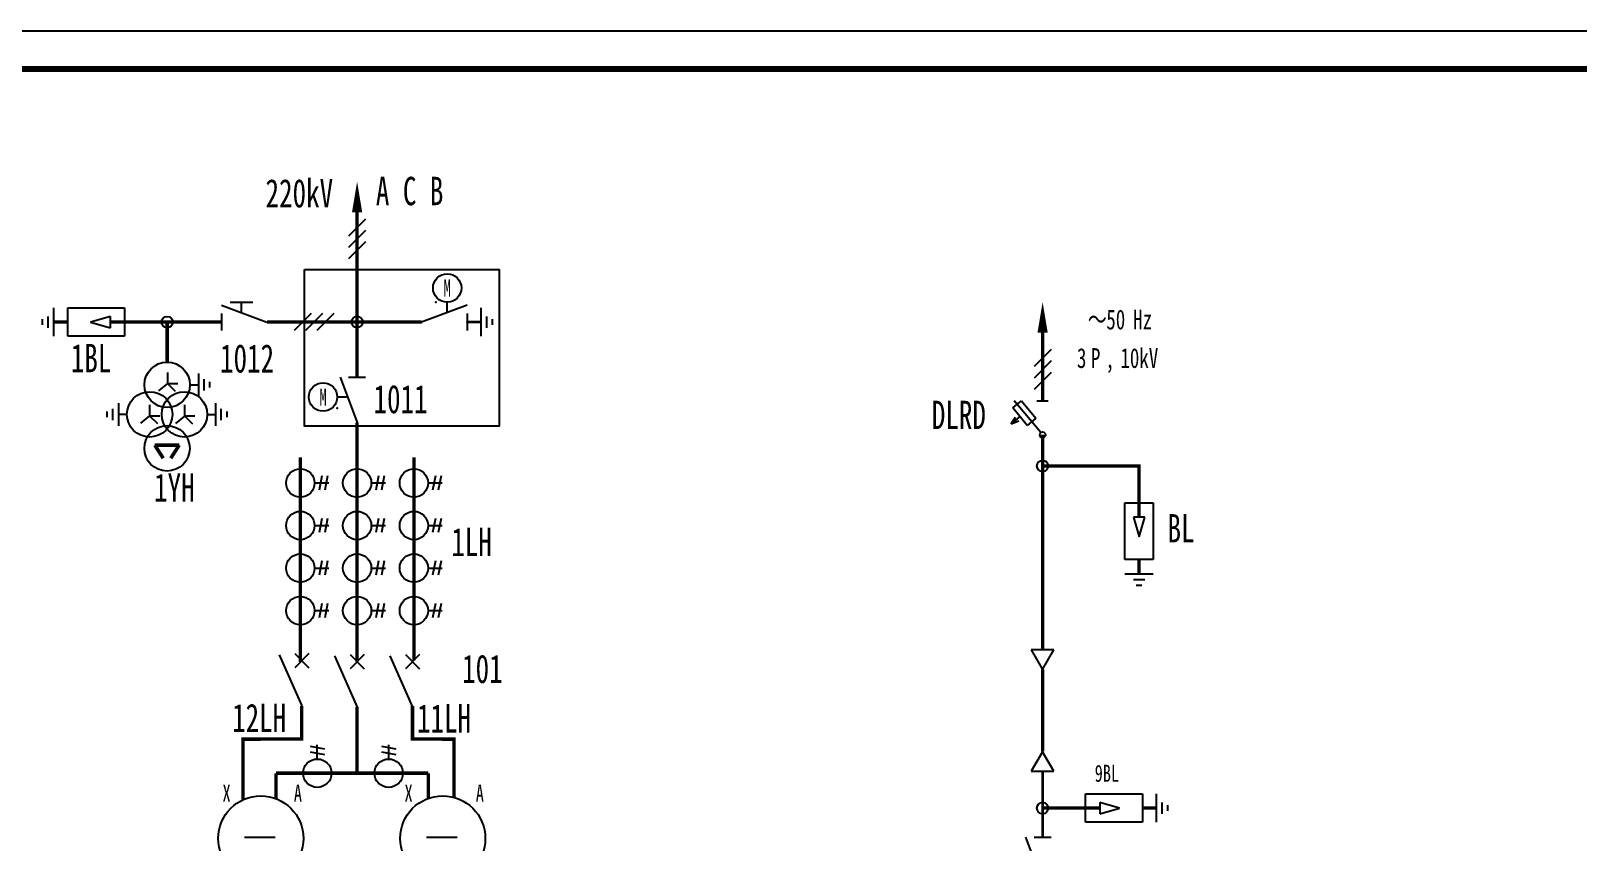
# Model space of a CAD drawing. Header units: millimetres. Extents: x 10667 to 23854, y -3427 to -2899.
# Drawn here: x 13664.1 to 13936.6, y -3041.8 to -2898.8 of the extents above; entities that cross this region are included whole.
import ezdxf
from ezdxf.enums import TextEntityAlignment as Align

# ---------------------------------------------------------------- set-up
doc = ezdxf.new("R2010")
doc.units = ezdxf.units.MM
doc.header["$LTSCALE"] = 10
doc.linetypes.add('DASHED', pattern=[11, 5, 0.5, 5, 0.5])
for name, color, linetype in [('3', 3, 'Continuous'), ('4', 1, 'Continuous'), ('BLOCK', 3, 'Continuous'), ('BOX', 7, 'Continuous'), ('LINE', 7, 'Continuous'), ('TEXT', 2, 'Continuous'), ('设    备', 3, 'Continuous'), ('设备编号', 2, 'Continuous'), ('连 接 线', 1, 'Continuous')]:
    doc.layers.add(name, color=color, linetype=linetype)
doc.layers.add('5', color=5, linetype='Continuous', lineweight=50)
doc.styles.add('HZ', font='SimSun.ttf', dxfattribs={"width": 0.7})
doc.styles.add('ITALIC', font='NSimSun.ttf', dxfattribs={"width": 0.7})

# ---------------------------------------------------------------- blocks, each defined once
blk = doc.blocks.new('$JT')
at = {"color": 3}
blk.add_lwpolyline([(0, 0, 1.8, 0, 0), (0, 5.41, 0, 0, 0)], format="xyseb", dxfattribs=at)
blk = doc.blocks.new('$110DLQ')
at = {"layer": 'BLOCK', "color": 3}
for p, q in [((-4, 1), (0, -8)), ((1.25, 1.25), (-1.25, -1.25)), ((-1.25, 1.25), (1.25, -1.25))]:
    blk.add_line(p, q, dxfattribs=at)
blk = doc.blocks.new('$LH')
at = {"color": 3}
for p, q in [((3.79, 1.25), (3.29, -1.25)), ((4.79, 1.25), (4.29, -1.25)), ((2.5, 0), (5, 0))]:
    blk.add_line(p, q, dxfattribs=at)
blk.add_circle((0, 0), 2.5, dxfattribs=at)
blk = doc.blocks.new('$3XB')
at = {"layer": 'BLOCK'}
for p, q in [((1.5, 3.5), (-1.5, 0.5)), ((1.5, 1.5), (-1.5, -1.5)), ((1.5, -0.5), (-1.5, -3.5))]:
    blk.add_line(p, q, dxfattribs=at)
blk = doc.blocks.new('$SGK1')
at = {"layer": 'BLOCK'}
for p, q in [((-3, 0), (0, -8)), ((-1.5, 0), (1.5, 0))]:
    blk.add_line(p, q, dxfattribs=at)
at = {"layer": 'TEXT', "color": 3}
for p, q in [((-3.5, -1.5), (-3.5, -5.5)), ((-1.6875, -3.5), (-3.5, -3.5))]:
    blk.add_line(p, q, dxfattribs=at)

msp = doc.modelspace()

# ---------------------------------------------------------------- linework, layer by layer
at = {"color": 3}
for centre in [(13704.6, -3041.13), (13736.65, -3041.13)]:
    msp.add_circle(centre, 7.5, dxfattribs=at)
at = {"layer": '4', "color": 2}
msp.add_lwpolyline([(10666.54, -2898.77), (23853.86, -2898.77), (23853.86, -3426.84), (10666.54, -3426.84)], close=True, dxfattribs=at)
at = {"layer": '5', "color": 2}
for p, q in [((13685.94, -2971.82), (13687.42, -2974.07)), ((13685.94, -2971.82), (13690.21, -2971.82)), ((13690.21, -2971.82), (13688.74, -2974.07))]:
    msp.add_line(p, q, dxfattribs=at)
at = {"layer": 'BOX', "const_width": 1.05}
msp.add_lwpolyline([(10677.66, -2905.48), (23845.41, -2905.48), (23845.41, -3422.56), (10677.66, -3422.56)], close=True, dxfattribs=at)
at = {"layer": '设    备', "color": 3}
for p, q in [((13668.11, -2947.59), (13668.11, -2952.59)), ((13670.61, -2947.59), (13680.61, -2947.59)), ((13670.61, -2952.59), (13670.61, -2947.59)), ((13680.61, -2947.59), (13680.61, -2952.59)), ((13737.44, -2948.4), (13737.44, -2946.59)), ((13743.44, -2952.59), (13743.44, -2947.59)), ((13666.11, -2949.59), (13666.11, -2950.59)), ((13667.11, -2949.09), (13667.11, -2951.09)), ((13678.11, -2949.09), (13674.61, -2950.09)), ((13674.61, -2950.09), (13678.11, -2951.09)), ((13678.11, -2951.09), (13678.11, -2949.09)), ((13744.44, -2951.09), (13744.44, -2949.09)), ((13745.44, -2950.59), (13745.44, -2949.59)), ((13680.61, -2952.59), (13670.61, -2952.59)), ((13693.61, -2959.16), (13693.61, -2963.16)), ((13694.61, -2962.16), (13694.61, -2960.16)), ((13679.52, -2964.37), (13679.52, -2968.37)), ((13696.65, -2964.37), (13696.65, -2968.37)), ((13719.89, -2963.31), (13718.07, -2963.31)), ((13837.06, -2965.23), (13838.61, -2963.96)), ((13842, -2969.58), (13837.32, -2963.96)), ((13838.61, -2963.96), (13841.15, -2967.05)), ((13841.32, -2963.96), (13843.32, -2963.96)), ((13678.52, -2967.37), (13678.52, -2965.37)), ((13697.65, -2967.37), (13697.65, -2965.37)), ((13838.33, -2966.77), (13836.79, -2968.04)), ((13836.79, -2968.04), (13837.56, -2966.84)), ((13836.79, -2968.04), (13838.12, -2967.51)), ((13839.6, -2968.32), (13837.06, -2965.23)), ((13841.15, -2967.05), (13839.6, -2968.32)), ((13856.82, -2981.97), (13861.82, -2981.97)), ((13856.82, -2991.97), (13856.82, -2981.97)), ((13861.82, -2981.97), (13861.82, -2991.97)), ((13858.32, -2984.47), (13859.32, -2987.97)), ((13860.32, -2984.47), (13858.32, -2984.47)), ((13859.32, -2987.97), (13860.32, -2984.47)), ((13861.82, -2991.97), (13856.82, -2991.97)), ((13856.82, -2994.47), (13861.82, -2994.47)), ((13858.32, -2995.47), (13860.32, -2995.47)), ((13858.82, -2996.47), (13859.82, -2996.47)), ((13849.89, -3033.29), (13859.89, -3033.29)), ((13849.89, -3038.29), (13849.89, -3033.29)), ((13855.89, -3035.79), (13852.39, -3034.79)), ((13852.39, -3034.79), (13852.39, -3036.79)), ((13852.39, -3036.79), (13855.89, -3035.79)), ((13859.89, -3033.29), (13859.89, -3038.29)), ((13862.39, -3038.29), (13862.39, -3033.29)), ((13863.39, -3036.79), (13863.39, -3034.79)), ((13864.39, -3036.29), (13864.39, -3035.29)), ((13859.89, -3038.29), (13849.89, -3038.29))]:
    msp.add_line(p, q, dxfattribs=at)
at = {"layer": '设    备'}
for p, q in [((13740.94, -2947.09), (13732.94, -2950.09)), ((13740.94, -2948.59), (13740.94, -2951.59)), ((13688.14, -2958.96), (13688.14, -2960.92)), ((13688.14, -2960.94), (13686.56, -2962.24)), ((13688.14, -2960.92), (13689.96, -2960.92)), ((13688.14, -2960.92), (13689.52, -2962.29)), ((13692.11, -2961.16), (13693.61, -2961.16)), ((13695.61, -2961.66), (13695.61, -2960.66)), ((13718.57, -2959.81), (13721.57, -2967.81)), ((13720.07, -2959.81), (13723.07, -2959.81)), ((13685.01, -2964.67), (13685.01, -2966.63)), ((13691.17, -2964.69), (13691.17, -2966.65)), ((13677.52, -2966.87), (13677.52, -2965.87)), ((13681.02, -2966.37), (13679.52, -2966.37)), ((13685.01, -2966.65), (13683.44, -2967.95)), ((13685.01, -2966.63), (13686.4, -2968)), ((13685.01, -2966.65), (13686.83, -2966.65)), ((13691.17, -2966.67), (13689.59, -2967.97)), ((13691.17, -2966.65), (13692.55, -2968.02)), ((13691.17, -2966.65), (13692.99, -2966.65)), ((13695.15, -2966.37), (13696.65, -2966.37)), ((13698.65, -2966.87), (13698.65, -2965.87)), ((13839.32, -3040.9), (13842.32, -3048.9)), ((13840.82, -3040.9), (13843.82, -3040.9))]:
    msp.add_line(p, q, dxfattribs=at)
at = {"layer": '设    备', "color": 3}
for points, const_width in [([(13670.61, -2950.09), (13668.11, -2950.09)], 0.6), ([(13678.11, -2950.09), (13680.61, -2950.09)], 0.6), ([(13740.94, -2950.09), (13743.44, -2950.09)], 0.5), ([(13859.32, -2984.47), (13859.32, -2981.97)], 0.6), ([(13859.32, -2991.97), (13859.32, -2994.47)], 0.6), ([(13852.39, -3035.79), (13849.89, -3035.79)], 0.6), ([(13859.89, -3035.79), (13862.39, -3035.79)], 0.6)]:
    msp.add_lwpolyline(points, dxfattribs=dict(at, const_width=const_width))
at = {"layer": '设    备'}
for centre, radius in [((13737.44, -2944.09), 2.5), ((13688.11, -2961.16), 4), ((13715.57, -2963.31), 2.5), ((13685.03, -2966.37), 4), ((13691.15, -2966.37), 4), ((13688.09, -2972.36), 4), ((13842.32, -2969.96), 0.5)]:
    msp.add_circle(centre, radius, dxfattribs=at)
at = {"layer": '设    备', "color": 4}
for p in [(13735.45, -2946.59), (13718.08, -2965.3)]:
    msp.add_point(p, dxfattribs=at)
at = {"layer": '设    备'}
for p in [(13732.94, -2950.09), (13740.94, -2950.09), (13721.57, -2959.81), (13721.57, -2967.81)]:
    msp.add_point(p, dxfattribs=at)
at = {"layer": '连 接 线', "color": 3}
for p, q in [((13843.82, -2954.96), (13840.82, -2957.96)), ((13843.82, -2956.96), (13840.82, -2959.96)), ((13843.82, -2958.96), (13840.82, -2961.96)), ((13840.32, -3007.89), (13842.32, -3011.35)), ((13844.32, -3007.89), (13840.32, -3007.89)), ((13842.32, -3011.35), (13844.32, -3007.89)), ((13842.32, -3025.84), (13840.32, -3029.3)), ((13844.32, -3029.3), (13842.32, -3025.84)), ((13840.32, -3029.3), (13844.32, -3029.3)), ((13701.72, -3040.92), (13707.16, -3040.92)), ((13733.78, -3040.92), (13739.21, -3040.92))]:
    msp.add_line(p, q, dxfattribs=at)
at = {"layer": '连 接 线', "const_width": 0.6}
for points in [[(13721.57, -2959.81), (13721.57, -2930.76)], [(13680.61, -2950.09), (13686.47, -2950.09)], [(13686.47, -2950.09), (13697.69, -2950.09), (13697.69, -2950.09)], [(13688.11, -2957.16), (13688.11, -2950.09)], [(13705.69, -2950.09), (13732.94, -2950.09)], [(13705.69, -2950.09), (13721.57, -2950.09)], [(13721.57, -2973.97), (13721.57, -2967.81)], [(13721.57, -3009.97), (13721.57, -3005.47)], [(13701.49, -3034.3), (13701.49, -3023.63), (13711.82, -3023.62), (13711.82, -3017.78)], [(13721.57, -3029.63), (13721.57, -3017.97)], [(13738.65, -3033.9), (13738.65, -3023.63), (13731.33, -3023.62), (13731.33, -3017.78)], [(13707.26, -3029.63), (13707.26, -3034.12)], [(13721.57, -3029.63), (13707.26, -3029.63)], [(13721.57, -3029.63), (13734.1, -3029.63)], [(13734.1, -3029.63), (13734.1, -3034.08)], [(13842.32, -3035.79), (13849.88, -3035.79)]]:
    msp.add_lwpolyline(points, dxfattribs=at)
at = {"layer": '连 接 线', "color": 3, "linetype": 'DASHED'}
msp.add_lwpolyline([(13712.33, -2940.82), (13746.6, -2940.82), (13746.6, -2968.44), (13712.33, -2968.44)], close=True, dxfattribs=at)
at = {"layer": '连 接 线', "color": 0, "linetype": 'DASHED', "const_width": 0.6}
for points in [[(13842.32, -2951.46), (13842.32, -2963.96)], [(13842.32, -2969.96), (13842.32, -3007.89)], [(13842.32, -2975.46), (13859.32, -2975.46), (13859.32, -2981.96)], [(13842.32, -3011.35), (13842.32, -3025.8)]]:
    msp.add_lwpolyline(points, dxfattribs=at)
at = {"layer": '连 接 线', "color": 3, "const_width": 0.6}
for points in [[(13711.57, -2973.97), (13711.57, -3010.03)], [(13721.57, -2973.97), (13721.57, -3005.47)], [(13731.57, -2973.97), (13731.57, -3009.73)]]:
    msp.add_lwpolyline(points, dxfattribs=at)
at = {"layer": '连 接 线', "color": 1, "const_width": 0.5}
msp.add_lwpolyline([(13842.32, -3029.3), (13842.32, -3040.9)], dxfattribs=at)
at = {"layer": '连 接 线', "color": 3}
for centre in [(13688.11, -2950.09), (13721.57, -2950.09), (13842.32, -3035.79)]:
    msp.add_circle(centre, 1, dxfattribs=at)
at = {"layer": '连 接 线', "color": 0, "linetype": 'DASHED'}
msp.add_circle((13842.32, -2975.46), 1, dxfattribs=at)

# ---------------------------------------------------------------- block references
at = {"layer": 'LINE'}
for name, p in [('$3XB', (13721.57, -2935.47)), ('$110DLQ', (13711.82, -3009.78)), ('$110DLQ', (13721.57, -3009.97)), ('$110DLQ', (13731.33, -3009.97))]:
    msp.add_blockref(name, p, dxfattribs=at)
at = {"layer": 'LINE', "xscale": -1}
for name, p, rotation in [('$SGK1', (13697.69, -2950.09), 90), ('$3XB', (13713.96, -2950.09), 270)]:
    msp.add_blockref(name, p, dxfattribs=dict(at, rotation=rotation))
at = {"layer": '设    备'}
for p in [(13711.57, -2978.47), (13721.57, -2978.47), (13731.57, -2978.47), (13711.57, -2985.97), (13721.57, -2985.97), (13731.57, -2985.97), (13711.57, -2993.47), (13721.57, -2993.47), (13731.57, -2993.47), (13711.57, -3000.97), (13721.57, -3000.97), (13731.57, -3000.97)]:
    msp.add_blockref('$LH', p, dxfattribs=at)
at = {"layer": '设    备', "rotation": 90}
for p in [(13714.55, -3029.63), (13727.13, -3029.63)]:
    msp.add_blockref('$LH', p, dxfattribs=at)
at = {"layer": '连 接 线', "color": 3}
msp.add_blockref('$JT', (13721.57, -2930.76), dxfattribs=at)
at = {"layer": '连 接 线', "color": 3, "linetype": 'DASHED'}
msp.add_blockref('$JT', (13842.32, -2951.96), dxfattribs=at)

# ---------------------------------------------------------------- texts
at = {"layer": '3', "color": 3, "style": 'ITALIC', "width": 0.7}
for s, p in [('50', (13853.54, -2951.39)), ('Hz', (13858.26, -2951.39)), ('～', (13850.27, -2951.39)), ('3', (13848.37, -2958.19)), ('P', (13850.83, -2958.19)), ('10kV', (13856.02, -2958.19))]:
    msp.add_text(s, height=3.5, dxfattribs=at).set_placement(p)
at = {"layer": '3', "color": 7, "style": 'ITALIC', "width": 0.7}
msp.add_text(',', height=3.5, dxfattribs=at).set_placement((13853.35, -2958.19))
at = {"layer": '设    备', "style": 'HZ', "width": 0.62}
for p in [(13737.44, -2944.09), (13715.57, -2963.31)]:
    msp.add_text('M', height=3, dxfattribs=at).set_placement(p, align=Align.MIDDLE)
at = {"layer": '设备编号', "color": 6, "style": 'HZ', "width": 0.7}
for s, p in [('220kV', (13711.39, -2929.88)), ('A C B', (13730.82, -2929.49))]:
    msp.add_text(s, height=5, dxfattribs=at).set_placement(p, align=Align.CENTER)
for s, height, p in [('1BL', 5, (13671.14, -2958.94)), ('1012', 5, (13697.42, -2959)), ('1011', 5, (13724.46, -2966.16)), ('DLRD', 5, (13822.8, -2968.96)), ('1YH', 5, (13685.8, -2981.77)), ('1LH', 5, (13738.16, -2991.36)), ('101', 5, (13740.06, -3013.73)), ('12LH', 5, (13699.55, -3022.38)), ('11LH', 5, (13732.12, -3022.46)), ('9BL', 3, (13851.5, -3031.15)), ('X', 3, (13697.86, -3034.66)), ('A', 3, (13710.42, -3034.66)), ('X', 3, (13729.92, -3034.66)), ('A', 3, (13742.47, -3034.66))]:
    msp.add_text(s, height=height, dxfattribs=at).set_placement(p)
msp.add_text('BL', height=5, dxfattribs=at).set_placement((13869.09, -2988.96), align=Align.RIGHT)

doc.saveas('drawing.dxf')
